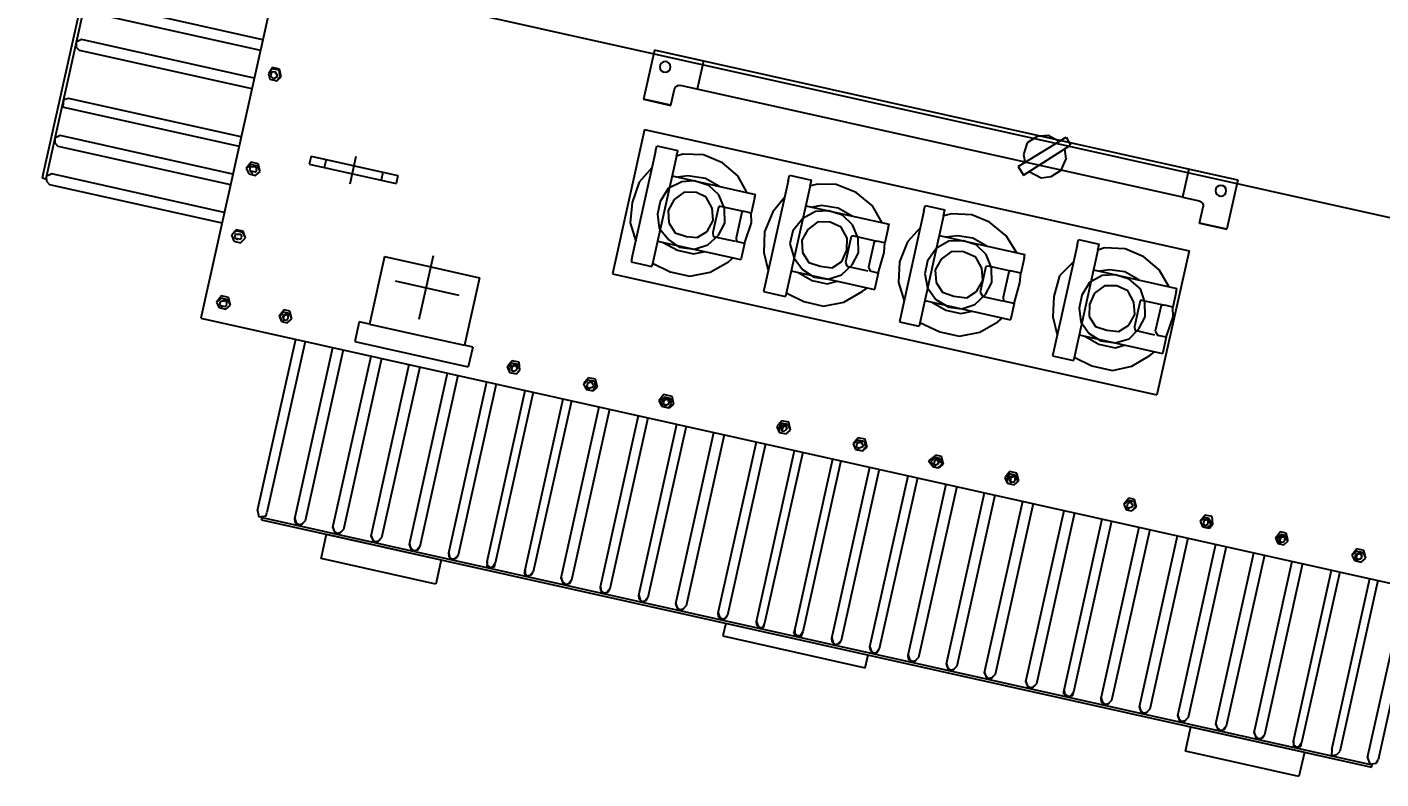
# Model space of a CAD drawing. Extents: x 5370511 to 5386565, y 1010429 to 1053793.
# Drawn here: x 5379987.298 to 5379988.658, y 1039797.157 to 1039797.911 of the extents above; entities that cross this region are included whole.
import ezdxf
from ezdxf import colors
from ezdxf.entities.mleader import LeaderData, LeaderLine
from ezdxf.math import Vec2, Vec3

# ---------------------------------------------------------------- set-up
doc = ezdxf.new("R2010")
doc.units = 0
doc.header["$PDMODE"] = 32
doc.header["$PDSIZE"] = 0.3
doc.layers.get('0').update_dxf_attribs({"linetype": 'CONTINUOUS'})
doc.layers.get('DEFPOINTS').update_dxf_attribs({"linetype": 'CONTINUOUS'})
doc.layers.add('ГП_сооружения', color=7, linetype='CONTINUOUS')
doc.layers.add('Эстакада ЭС', color=20, linetype='CONTINUOUS')
doc.layers.add('ЭС (тонкий)', color=7, linetype='CONTINUOUS', lineweight=25)
doc.styles.add('ГОСТ_НИПИ', font='gost_nipi.shx', dxfattribs={"oblique": 15})
doc.styles.add('ГОСТ_НИПИ_разм', font='gost_nipi.shx', dxfattribs={"width": 0.8, "oblique": 15, "height": 2.5})
doc.dimstyles.new('Лист М500', dxfattribs={"dimtxt": 2.5, "dimasz": 2.5, "dimexe": 2, "dimexo": 1, "dimgap": 1, "dimtad": 1, "dimdec": 1, "dimlfac": 0.5, "dimzin": 0, "dimdsep": 46, "dimtxsty": 'ГОСТ_НИПИ_разм', "dimblk": 'OBLIQUE', "dimcen": 0.09, "dimdle": 2, "dimaunit": 1, "dimadec": 0, "dimazin": 0, "dimtfac": 1, "dimtdec": 1, "dimtofl": 0, "dimtmove": 1, "dimatfit": 3, "dimldrblk": 'NONE', "dimfxl": 1, "dimtolj": 1, "dimtzin": 0, "dimarcsym": 0})

# ---------------------------------------------------------------- blocks, each defined once
blk = doc.blocks.new('A$C277B5DBA')
for p, q in [((0, 33.865), (0, -1.151)), ((-0.072, 10.954), (-0.072, 22.954)), ((-0.072, 22.954), (0.936, 22.954)), ((-0.072, 22.954), (0.936, 22.954)), ((-0.072, 22.954), (0.936, 22.954)), ((-0.072, 22.954), (0.936, 22.954)), ((-0.072, 22.954), (0.936, 22.954)), ((-0.072, 22.954), (0.936, 22.954)), ((-0.072, 21.946), (-0.072, 22.954)), ((-0.072, 22.954), (0.936, 22.954)), ((-0.072, 22.954), (0.936, 22.954)), ((-0.072, 22.954), (0.936, 22.954)), ((-0.072, 22.954), (0.936, 22.954)), ((-0.072, 22.954), (0.936, 22.954)), ((-0.072, 22.954), (0.936, 22.954)), ((0.936, 22.392), (0.936, 22.954)), ((0.938, 22.954), (0.938, 22.392)), ((0.936, 22.392), (0.604, 22.392)), ((0.504, 11.962), (0.504, 22.292)), ((-0.072, 21.946), (0.504, 21.946)), ((-0.072, 11.962), (0.504, 11.962)), ((0.504, 11.962), (0.504, 11.616)), ((0.936, 11.516), (0.604, 11.516)), ((0.936, 11.516), (0.936, 10.954)), ((0.938, 10.954), (0.938, 11.516)), ((-0.074, 10.954), (0.934, 10.954)), ((-0.074, 10.954), (0.934, 10.954)), ((-0.074, 10.954), (0.934, 10.954)), ((-0.074, 10.954), (0.934, 10.954)), ((-0.074, 10.954), (0.934, 10.954)), ((-0.074, 10.954), (0.934, 10.954)), ((-0.074, 10.954), (0.934, 10.954)), ((-0.074, 10.954), (0.934, 10.954)), ((-0.074, 10.954), (0.934, 10.954)), ((-0.074, 10.954), (0.934, 10.954)), ((-0.074, 10.954), (0.934, 10.954)), ((-0.074, 10.954), (0.934, 10.954))]:
    blk.add_line(p, q)
for points in [[(-5.106, 34.4), (5.106, 34.4)], [(-5.106, 34.329), (5.106, 34.329)], [(2.223, 34.233), (2.295, 34.329)], [(2.295, 34.329), (2.391, 34.305)], [(2.391, 34.305), (2.438, 34.233)], [(3.432, 34.233), (3.48, 34.329)], [(3.48, 34.329), (3.623, 34.305)], [(3.623, 34.305), (3.623, 34.233)], [(4.197, 34.233), (4.269, 34.329)], [(4.269, 34.329), (4.364, 34.305)], [(4.364, 34.305), (4.412, 34.233)], [(4.986, 34.233), (5.058, 34.329)], [(5.058, 34.329), (5.153, 34.305)], [(5.106, 34.4), (5.106, 34.329)], [(5.153, 34.305), (5.201, 34.233)], [(1.434, 30.681), (1.434, 34.233)], [(1.65, 34.233), (1.65, 30.681)], [(2.223, 30.681), (2.223, 34.233)], [(2.438, 34.233), (2.438, 30.681)], [(3.432, 30.681), (3.432, 34.233)], [(3.623, 34.233), (3.623, 30.681)], [(4.197, 30.681), (4.197, 34.233)], [(4.412, 34.233), (4.412, 30.681)], [(4.986, 30.681), (4.986, 34.233)], [(5.201, 34.233), (5.201, 30.681)], [(-7.161, 30.681), (7.161, 30.681)], [(7.161, 30.681), (7.161, 3.716)], [(1.936, 30.371), (2.08, 30.419)], [(1.936, 30.228), (1.936, 30.371)], [(2.08, 30.157), (1.936, 30.228)], [(1.96, 30.371), (2.08, 30.419)], [(1.96, 30.228), (1.96, 30.371)], [(2.08, 30.18), (1.96, 30.228)], [(2.008, 30.3), (2.032, 30.371)], [(2.008, 30.3), (2.032, 30.371)], [(2.08, 30.228), (2.008, 30.3)], [(2.08, 30.228), (2.008, 30.3)], [(2.032, 30.371), (2.104, 30.371)], [(2.032, 30.371), (2.104, 30.371)], [(2.08, 30.419), (2.175, 30.371)], [(2.08, 30.419), (2.175, 30.371)], [(2.152, 30.3), (2.08, 30.228)], [(2.175, 30.228), (2.08, 30.18)], [(2.175, 30.228), (2.08, 30.157)], [(2.104, 30.371), (2.152, 30.3)], [(2.104, 30.371), (2.152, 30.3)], [(2.175, 30.371), (2.175, 30.228)], [(2.175, 30.371), (2.175, 30.228)], [(3.886, 30.371), (4.03, 30.443)], [(3.886, 30.228), (3.886, 30.371)], [(4.03, 30.157), (3.886, 30.228)], [(3.934, 30.371), (4.03, 30.443)], [(3.934, 30.228), (3.934, 30.371)], [(4.03, 30.157), (3.934, 30.228)], [(3.958, 30.252), (3.982, 30.371)], [(3.958, 30.252), (3.982, 30.371)], [(4.03, 30.228), (3.958, 30.252)], [(4.03, 30.228), (3.958, 30.252)], [(3.982, 30.371), (4.054, 30.371)], [(3.982, 30.371), (4.054, 30.371)], [(4.03, 30.443), (4.125, 30.371)], [(4.03, 30.443), (4.125, 30.371)], [(4.054, 30.252), (4.03, 30.228)], [(4.125, 30.228), (4.03, 30.157)], [(4.125, 30.228), (4.03, 30.157)], [(4.054, 30.371), (4.054, 30.252)], [(4.054, 30.371), (4.102, 30.3)], [(4.125, 30.371), (4.125, 30.228)], [(4.125, 30.371), (4.125, 30.228)], [(5.273, 30.371), (5.392, 30.443)], [(5.273, 30.228), (5.273, 30.371)], [(5.392, 30.157), (5.273, 30.228)], [(5.297, 30.371), (5.392, 30.443)], [(5.297, 30.228), (5.297, 30.371)], [(5.392, 30.157), (5.297, 30.228)], [(5.345, 30.252), (5.369, 30.371)], [(5.345, 30.252), (5.369, 30.371)], [(5.392, 30.228), (5.345, 30.252)], [(5.392, 30.228), (5.345, 30.252)], [(5.369, 30.371), (5.44, 30.371)], [(5.369, 30.371), (5.44, 30.371)], [(5.392, 30.443), (5.512, 30.371)], [(5.392, 30.443), (5.512, 30.371)], [(5.44, 30.252), (5.392, 30.228)], [(5.512, 30.228), (5.392, 30.157)], [(5.512, 30.228), (5.392, 30.157)], [(5.44, 30.371), (5.44, 30.252)], [(5.44, 30.371), (5.464, 30.3)], [(5.512, 30.371), (5.512, 30.228)], [(5.512, 30.371), (5.512, 30.228)], [(6.636, 30.371), (6.779, 30.443)], [(6.636, 30.228), (6.636, 30.371)], [(6.779, 30.157), (6.636, 30.228)], [(6.683, 30.371), (6.779, 30.443)], [(6.683, 30.228), (6.683, 30.371)], [(6.683, 30.252), (6.755, 30.371)], [(6.779, 30.228), (6.683, 30.252)], [(6.779, 30.157), (6.683, 30.228)], [(6.707, 30.252), (6.755, 30.371)], [(6.779, 30.228), (6.707, 30.252)], [(6.755, 30.371), (6.827, 30.371)], [(6.755, 30.371), (6.827, 30.371)], [(6.779, 30.443), (6.875, 30.371)], [(6.779, 30.443), (6.875, 30.371)], [(6.827, 30.252), (6.779, 30.228)], [(6.875, 30.228), (6.779, 30.157)], [(6.875, 30.228), (6.779, 30.157)], [(6.827, 30.371), (6.827, 30.252)], [(6.827, 30.371), (6.851, 30.3)], [(6.875, 30.371), (6.875, 30.228)], [(6.875, 30.371), (6.875, 30.228)], [(3.504, 29.227), (3.504, 27.439)], [(3.504, 29.227), (3.671, 29.227)], [(3.671, 29.227), (3.671, 27.439)], [(6.636, 29.084), (6.779, 29.156)], [(6.683, 29.084), (6.779, 29.132)], [(6.779, 29.156), (6.875, 29.084)], [(6.779, 29.132), (6.875, 29.084)], [(3.504, 28.917), (3.671, 28.917)], [(6.636, 28.965), (6.636, 29.084)], [(6.779, 28.893), (6.636, 28.965)], [(6.683, 28.965), (6.683, 29.084)], [(6.683, 28.989), (6.755, 29.084)], [(6.779, 28.965), (6.683, 28.989)], [(6.779, 28.893), (6.683, 28.965)], [(6.707, 28.989), (6.755, 29.06)], [(6.779, 28.965), (6.707, 28.989)], [(6.755, 29.084), (6.827, 29.06)], [(6.755, 29.06), (6.827, 29.06)], [(6.827, 28.989), (6.779, 28.965)], [(6.875, 28.965), (6.779, 28.893)], [(6.875, 28.965), (6.779, 28.893)], [(6.827, 29.06), (6.827, 28.989)], [(6.827, 29.06), (6.851, 29.036)], [(6.875, 29.084), (6.875, 28.965)], [(6.875, 29.084), (6.875, 28.965)], [(10.681, 28.727), (7.161, 28.727)], [(10.681, 28.727), (10.8, 28.679)], [(10.8, 28.679), (10.752, 28.536)], [(10.8, 28.607), (10.8, 5.766)], [(10.848, 28.607), (10.8, 28.607)], [(10.848, 28.607), (10.848, 5.766)], [(3.313, 28.345), (3.886, 28.345)], [(7.161, 28.536), (10.681, 28.536)], [(10.752, 28.536), (10.681, 28.536)], [(3.504, 27.749), (3.671, 27.749)], [(10.681, 27.964), (7.161, 27.964)], [(7.161, 27.749), (10.681, 27.749)], [(10.681, 27.964), (10.8, 27.892)], [(10.752, 27.94), (10.681, 27.964)], [(10.681, 27.749), (10.8, 27.821)], [(10.752, 27.797), (10.681, 27.749)], [(10.8, 27.821), (10.752, 27.94)], [(10.8, 27.892), (10.752, 27.797)], [(6.54, 27.344), (6.54, 27.559)], [(6.54, 27.559), (6.946, 27.559)], [(6.946, 27.559), (6.946, 25.223)], [(3.504, 27.439), (3.671, 27.439)], [(5.153, 27.344), (6.54, 27.344)], [(5.153, 27.344), (5.153, 26.391)], [(6.54, 27.344), (6.54, 26.391)], [(10.848, 27.273), (10.848, 24.913)], [(11.35, 27.273), (10.848, 27.273)], [(11.35, 24.913), (11.35, 27.273)], [(5.584, 27.034), (5.584, 25.723)], [(10.681, 27.177), (7.161, 27.177)], [(7.161, 26.963), (10.681, 26.963)], [(10.681, 27.177), (10.8, 27.106)], [(10.752, 27.13), (10.681, 27.177)], [(10.681, 26.963), (10.8, 27.034)], [(10.752, 27.01), (10.681, 26.963)], [(10.8, 27.034), (10.752, 27.13)], [(10.8, 27.106), (10.752, 27.01)], [(6.229, 26.391), (4.914, 26.391)], [(5.153, 26.391), (5.153, 25.39)], [(6.54, 26.391), (6.54, 25.39)], [(10.681, 26.391), (7.161, 26.391)], [(10.681, 26.391), (10.8, 26.319)], [(10.752, 26.343), (10.681, 26.391)], [(7.161, 26.176), (10.681, 26.176)], [(10.681, 26.176), (10.8, 26.248)], [(10.752, 26.224), (10.681, 26.176)], [(10.8, 26.248), (10.752, 26.343)], [(10.8, 26.319), (10.752, 26.224)], [(10.681, 25.604), (7.161, 25.604)], [(10.681, 25.604), (10.8, 25.533)], [(10.752, 25.557), (10.681, 25.604)], [(5.153, 25.39), (6.54, 25.39)], [(6.54, 25.223), (6.54, 25.39)], [(7.161, 25.39), (10.681, 25.39)], [(10.681, 25.39), (10.8, 25.461)], [(10.752, 25.414), (10.681, 25.39)], [(10.8, 25.461), (10.752, 25.557)], [(10.8, 25.533), (10.752, 25.414)], [(6.54, 25.223), (6.946, 25.223)], [(10.681, 24.794), (7.161, 24.794)], [(10.681, 24.794), (10.8, 24.746)], [(10.752, 24.77), (10.681, 24.794)], [(10.8, 24.675), (10.752, 24.77)], [(10.848, 24.913), (11.35, 24.913)], [(7.161, 24.603), (10.681, 24.603)], [(10.681, 24.603), (10.8, 24.675)], [(10.752, 24.627), (10.681, 24.603)], [(10.8, 24.746), (10.752, 24.627)], [(6.636, 24.389), (6.779, 24.46)], [(6.636, 24.246), (6.636, 24.389)], [(6.779, 24.198), (6.636, 24.246)], [(6.683, 24.389), (6.779, 24.436)], [(6.683, 24.246), (6.683, 24.389)], [(6.683, 24.293), (6.755, 24.389)], [(6.779, 24.246), (6.683, 24.293)], [(6.779, 24.198), (6.683, 24.246)], [(6.707, 24.293), (6.755, 24.365)], [(6.779, 24.246), (6.707, 24.293)], [(6.755, 24.389), (6.827, 24.365)], [(6.755, 24.365), (6.827, 24.365)], [(6.779, 24.46), (6.875, 24.389)], [(6.779, 24.436), (6.875, 24.389)], [(6.827, 24.293), (6.779, 24.246)], [(6.875, 24.246), (6.779, 24.198)], [(6.875, 24.246), (6.779, 24.198)], [(6.827, 24.365), (6.827, 24.293)], [(6.827, 24.365), (6.851, 24.317)], [(6.875, 24.389), (6.875, 24.246)], [(6.875, 24.389), (6.875, 24.246)], [(10.681, 24.007), (7.161, 24.007)], [(10.681, 24.007), (10.8, 23.983)], [(10.752, 23.983), (10.681, 24.007)], [(10.8, 23.983), (10.752, 23.84)], [(10.8, 23.888), (10.752, 23.983)], [(7.161, 23.84), (10.681, 23.84)], [(10.681, 23.84), (10.8, 23.888)], [(10.752, 23.84), (10.681, 23.84)], [(10.681, 23.221), (7.161, 23.221)], [(10.681, 23.221), (10.8, 23.197)], [(10.752, 23.221), (10.681, 23.221)], [(10.681, 23.054), (10.8, 23.125)], [(10.8, 23.125), (10.752, 23.221)], [(10.8, 23.197), (10.752, 23.078)], [(6.636, 22.816), (6.779, 22.887)], [(6.683, 22.816), (6.779, 22.887)], [(6.779, 22.887), (6.875, 22.816)], [(6.779, 22.887), (6.875, 22.816)], [(7.161, 23.054), (10.681, 23.054)], [(10.752, 23.078), (10.681, 23.054)], [(1.528, 22.801), (4.492, 22.801)], [(1.528, 22.801), (1.528, 11.599)], [(2.245, 22.491), (2.58, 22.682)], [(2.58, 22.682), (3.01, 22.729)], [(3.01, 22.729), (3.416, 22.682)], [(3.416, 22.682), (3.751, 22.491)], [(4.492, 22.801), (4.492, 11.599)], [(6.636, 22.673), (6.636, 22.816)], [(6.779, 22.601), (6.636, 22.673)], [(6.683, 22.673), (6.683, 22.816)], [(6.683, 22.744), (6.755, 22.816)], [(6.779, 22.673), (6.683, 22.744)], [(6.779, 22.649), (6.683, 22.673)], [(6.707, 22.744), (6.755, 22.816)], [(6.779, 22.673), (6.707, 22.744)], [(6.755, 22.816), (6.827, 22.816)], [(6.755, 22.816), (6.827, 22.816)], [(6.827, 22.744), (6.779, 22.673)], [(6.875, 22.673), (6.779, 22.649)], [(6.875, 22.673), (6.779, 22.601)], [(6.827, 22.816), (6.827, 22.744)], [(6.827, 22.816), (6.851, 22.744)], [(6.875, 22.816), (6.875, 22.673)], [(6.875, 22.816), (6.875, 22.673)], [(1.91, 22.491), (1.791, 22.491)], [(1.791, 22.491), (1.791, 22.062)], [(1.91, 22.491), (4.062, 22.491)], [(4.062, 22.491), (4.181, 22.491)], [(4.181, 22.491), (4.181, 22.062)], [(10.681, 22.482), (7.161, 22.482)], [(10.681, 22.482), (10.8, 22.41)], [(10.752, 22.434), (10.681, 22.482)], [(10.681, 22.267), (10.8, 22.339)], [(10.8, 22.339), (10.752, 22.434)], [(10.8, 22.41), (10.752, 22.291)], [(1.91, 22.062), (1.791, 22.062)], [(1.839, 21.943), (1.91, 22.062)], [(1.91, 22.062), (4.062, 22.062)], [(2.317, 22.062), (2.317, 20.346)], [(2.389, 21.847), (2.58, 22.086)], [(2.58, 22.086), (2.867, 22.181)], [(2.867, 22.181), (3.13, 22.181)], [(3.13, 22.181), (3.393, 22.086)], [(3.393, 22.086), (3.584, 21.847)], [(3.656, 22.062), (3.656, 20.346)], [(4.062, 22.062), (4.181, 22.062)], [(4.11, 22.062), (4.205, 21.681)], [(7.161, 22.267), (10.681, 22.267)], [(10.752, 22.291), (10.681, 22.267)], [(1.767, 21.538), (1.839, 21.943)], [(2.245, 21.752), (2.317, 21.943)], [(2.317, 21.609), (2.389, 21.847)], [(2.58, 21.752), (2.771, 21.919)], [(2.771, 21.919), (3.01, 21.99)], [(3.01, 21.99), (3.249, 21.919)], [(3.249, 21.919), (3.416, 21.752)], [(3.584, 21.847), (3.679, 21.609)], [(3.656, 21.943), (3.751, 21.633)], [(1.839, 21.132), (1.767, 21.538)], [(2.221, 21.395), (2.245, 21.752)], [(2.341, 21.299), (2.317, 21.609)], [(2.532, 21.514), (2.58, 21.752)], [(2.58, 21.299), (2.532, 21.514)], [(3.416, 21.752), (3.44, 21.514)], [(3.44, 21.514), (3.416, 21.299)], [(3.679, 21.609), (3.656, 21.299)], [(3.751, 21.633), (3.751, 21.299)], [(4.205, 21.681), (4.205, 21.275)], [(10.681, 21.672), (7.161, 21.672)], [(10.681, 21.672), (10.8, 21.624)], [(10.752, 21.648), (10.681, 21.672)], [(10.681, 21.481), (10.8, 21.552)], [(10.752, 21.505), (10.681, 21.481)], [(10.8, 21.552), (10.752, 21.648)], [(10.8, 21.624), (10.752, 21.505)], [(2.317, 21.085), (2.221, 21.395)], [(2.484, 21.061), (2.341, 21.299)], [(2.771, 21.132), (2.58, 21.299)], [(3.416, 21.299), (3.249, 21.132)], [(3.656, 21.299), (3.512, 21.061)], [(3.751, 21.299), (3.656, 21.085)], [(4.205, 21.275), (4.038, 20.894)], [(6.636, 21.266), (6.779, 21.338)], [(6.636, 21.099), (6.636, 21.266)], [(6.683, 21.243), (6.779, 21.314)], [(6.683, 21.171), (6.755, 21.266)], [(6.683, 21.123), (6.683, 21.243)], [(6.707, 21.171), (6.755, 21.243)], [(6.755, 21.266), (6.827, 21.243)], [(6.755, 21.243), (6.827, 21.243)], [(6.779, 21.338), (6.875, 21.266)], [(6.779, 21.314), (6.875, 21.243)], [(6.827, 21.243), (6.827, 21.171)], [(6.827, 21.243), (6.851, 21.171)], [(6.875, 21.266), (6.875, 21.099)], [(6.875, 21.243), (6.875, 21.123)], [(7.161, 21.481), (10.681, 21.481)], [(2.03, 20.775), (1.839, 21.132)], [(2.723, 20.894), (2.484, 21.061)], [(2.699, 20.989), (2.723, 21.013)], [(2.699, 20.989), (2.699, 20.513)], [(2.723, 21.013), (3.249, 21.013)], [(3.01, 21.061), (2.771, 21.132)], [(3.249, 21.132), (3.01, 21.061)], [(3.249, 21.013), (3.321, 20.989)], [(3.512, 21.061), (3.273, 20.894)], [(3.321, 20.989), (3.321, 20.536)], [(6.779, 21.028), (6.636, 21.099)], [(6.779, 21.099), (6.683, 21.171)], [(6.779, 21.076), (6.683, 21.123)], [(6.779, 21.123), (6.707, 21.171)], [(6.827, 21.171), (6.779, 21.123)], [(6.875, 21.123), (6.779, 21.076)], [(6.875, 21.099), (6.779, 21.028)], [(2.317, 20.513), (2.03, 20.775)], [(3.01, 20.823), (2.723, 20.894)], [(3.273, 20.894), (3.01, 20.823)], [(4.038, 20.894), (3.751, 20.584)], [(10.681, 20.885), (7.161, 20.885)], [(7.161, 20.694), (10.681, 20.694)], [(10.681, 20.885), (10.8, 20.813)], [(10.752, 20.861), (10.681, 20.885)], [(10.681, 20.694), (10.8, 20.766)], [(10.752, 20.718), (10.681, 20.694)], [(10.8, 20.766), (10.752, 20.861)], [(10.8, 20.813), (10.752, 20.718)], [(2.699, 20.513), (2.723, 20.536)], [(2.699, 20.346), (2.699, 20.513)], [(2.723, 20.536), (3.249, 20.536)], [(3.249, 20.536), (3.321, 20.513)], [(3.321, 20.346), (3.321, 20.513)], [(3.751, 20.584), (3.656, 20.513)], [(2.389, 20.346), (2.317, 20.346)], [(2.389, 20.346), (2.699, 20.346)], [(2.891, 20.298), (2.699, 20.346)], [(3.321, 20.346), (2.891, 20.298)], [(3.321, 20.346), (3.632, 20.346)], [(3.632, 20.346), (3.656, 20.346)], [(2.245, 19.764), (2.58, 19.93)], [(2.58, 19.93), (3.01, 20.002)], [(3.01, 20.002), (3.416, 19.93)], [(3.416, 19.93), (3.751, 19.764)], [(10.681, 20.122), (7.161, 20.122)], [(7.161, 19.908), (10.681, 19.908)], [(10.681, 20.122), (10.8, 20.051)], [(10.752, 20.075), (10.681, 20.122)], [(10.681, 19.908), (10.8, 19.979)], [(10.752, 19.955), (10.681, 19.908)], [(10.8, 19.979), (10.752, 20.075)], [(10.8, 20.051), (10.752, 19.955)], [(1.91, 19.764), (1.791, 19.764)], [(1.791, 19.764), (1.791, 19.311)], [(1.91, 19.764), (4.062, 19.764)], [(4.062, 19.764), (4.181, 19.764)], [(4.181, 19.764), (4.181, 19.311)], [(1.91, 19.311), (1.791, 19.311)], [(1.839, 19.168), (1.91, 19.311)], [(1.91, 19.311), (4.062, 19.311)], [(2.317, 19.311), (2.317, 17.595)], [(2.389, 19.096), (2.58, 19.311)], [(2.58, 19.311), (2.867, 19.454)], [(2.867, 19.454), (3.13, 19.454)], [(3.13, 19.454), (3.393, 19.311)], [(3.393, 19.311), (3.584, 19.096)], [(3.656, 19.311), (3.656, 17.595)], [(4.062, 19.311), (4.181, 19.311)], [(4.11, 19.311), (4.205, 18.929)], [(1.767, 18.81), (1.839, 19.168)], [(2.245, 19.001), (2.317, 19.168)], [(2.317, 18.834), (2.389, 19.096)], [(2.58, 19.001), (2.771, 19.168)], [(2.771, 19.168), (3.01, 19.239)], [(3.01, 19.239), (3.249, 19.168)], [(3.249, 19.168), (3.416, 19.001)], [(3.584, 19.096), (3.679, 18.834)], [(3.656, 19.168), (3.751, 18.858)], [(10.681, 19.248), (7.161, 19.248)], [(7.161, 19.058), (10.681, 19.058)], [(10.681, 19.248), (10.8, 19.177)], [(10.752, 19.225), (10.681, 19.248)], [(10.681, 19.058), (10.8, 19.105)], [(10.752, 19.082), (10.681, 19.058)], [(10.8, 19.105), (10.752, 19.225)], [(10.8, 19.177), (10.752, 19.082)], [(10.848, 19.058), (11.111, 19.058)], [(11.111, 19.058), (11.111, 16.126)], [(1.839, 18.381), (1.767, 18.81)], [(2.221, 18.667), (2.245, 19.001)], [(2.341, 18.548), (2.317, 18.834)], [(2.532, 18.763), (2.58, 19.001)], [(3.416, 19.001), (3.44, 18.763)], [(3.679, 18.834), (3.656, 18.548)], [(3.751, 18.858), (3.751, 18.548)], [(4.205, 18.929), (4.205, 18.524)], [(6.636, 18.843), (6.779, 18.915)], [(6.636, 18.7), (6.636, 18.843)], [(6.683, 18.843), (6.779, 18.867)], [(6.683, 18.7), (6.683, 18.843)], [(6.683, 18.748), (6.755, 18.843)], [(6.707, 18.748), (6.755, 18.796)], [(6.755, 18.843), (6.827, 18.796)], [(6.755, 18.796), (6.827, 18.796)], [(6.779, 18.915), (6.875, 18.843)], [(6.779, 18.867), (6.875, 18.843)], [(6.827, 18.796), (6.827, 18.748)], [(6.827, 18.796), (6.851, 18.772)], [(6.875, 18.843), (6.875, 18.7)], [(6.875, 18.843), (6.875, 18.7)], [(2.317, 18.357), (2.221, 18.667)], [(2.484, 18.31), (2.341, 18.548)], [(2.58, 18.524), (2.532, 18.763)], [(2.771, 18.357), (2.58, 18.524)], [(3.416, 18.524), (3.249, 18.357)], [(3.44, 18.763), (3.416, 18.524)], [(3.656, 18.548), (3.512, 18.31)], [(3.751, 18.548), (3.656, 18.357)], [(4.205, 18.524), (4.038, 18.143)], [(6.779, 18.629), (6.636, 18.7)], [(6.779, 18.7), (6.683, 18.748)], [(6.779, 18.629), (6.683, 18.7)], [(6.779, 18.7), (6.707, 18.748)], [(6.827, 18.748), (6.779, 18.7)], [(6.875, 18.7), (6.779, 18.629)], [(6.875, 18.7), (6.779, 18.629)], [(2.03, 18), (1.839, 18.381)], [(2.723, 18.143), (2.484, 18.31)], [(2.699, 18.238), (2.723, 18.286)], [(2.699, 18.238), (2.699, 17.762)], [(2.723, 18.286), (3.249, 18.286)], [(3.01, 18.31), (2.771, 18.357)], [(3.249, 18.357), (3.01, 18.31)], [(3.249, 18.286), (3.321, 18.238)], [(3.512, 18.31), (3.273, 18.143)], [(3.321, 18.238), (3.321, 17.809)], [(10.681, 18.462), (7.161, 18.462)], [(7.161, 18.295), (10.681, 18.295)], [(10.681, 18.462), (10.8, 18.39)], [(10.752, 18.438), (10.681, 18.462)], [(10.681, 18.295), (10.8, 18.319)], [(10.752, 18.295), (10.681, 18.295)], [(10.8, 18.319), (10.752, 18.438)], [(10.8, 18.39), (10.752, 18.295)], [(2.317, 17.738), (2.03, 18)], [(3.01, 18.071), (2.723, 18.143)], [(3.273, 18.143), (3.01, 18.071)], [(4.038, 18.143), (3.751, 17.833)], [(2.699, 17.762), (2.723, 17.809)], [(2.699, 17.595), (2.699, 17.762)], [(2.723, 17.809), (3.249, 17.809)], [(3.249, 17.809), (3.321, 17.762)], [(3.321, 17.595), (3.321, 17.762)], [(3.751, 17.833), (3.656, 17.738)], [(2.389, 17.595), (2.317, 17.595)], [(2.389, 17.595), (2.699, 17.595)], [(2.891, 17.571), (2.699, 17.595)], [(3.321, 17.595), (2.891, 17.571)], [(3.321, 17.595), (3.632, 17.595)], [(3.632, 17.595), (3.656, 17.595)], [(10.681, 17.675), (7.161, 17.675)], [(7.161, 17.509), (10.681, 17.509)], [(10.681, 17.675), (10.8, 17.652)], [(10.752, 17.675), (10.681, 17.675)], [(10.752, 17.532), (10.681, 17.509)], [(10.681, 17.509), (10.8, 17.532)], [(10.8, 17.532), (10.752, 17.675)], [(10.8, 17.652), (10.752, 17.532)], [(2.245, 16.968), (2.58, 17.159)], [(2.58, 17.159), (3.01, 17.23)], [(3.01, 17.23), (3.416, 17.159)], [(3.416, 17.159), (3.751, 16.968)], [(6.636, 17.27), (6.779, 17.342)], [(6.636, 17.127), (6.636, 17.27)], [(6.683, 17.27), (6.779, 17.342)], [(6.683, 17.127), (6.683, 17.27)], [(6.683, 17.199), (6.755, 17.27)], [(6.779, 17.127), (6.683, 17.199)], [(6.707, 17.199), (6.755, 17.27)], [(6.779, 17.127), (6.707, 17.199)], [(6.755, 17.27), (6.827, 17.27)], [(6.755, 17.27), (6.827, 17.27)], [(6.779, 17.342), (6.875, 17.27)], [(6.779, 17.342), (6.875, 17.27)], [(6.827, 17.199), (6.779, 17.127)], [(6.827, 17.27), (6.827, 17.199)], [(6.827, 17.27), (6.851, 17.199)], [(6.875, 17.27), (6.875, 17.127)], [(6.875, 17.27), (6.875, 17.127)], [(1.91, 16.968), (1.791, 16.968)], [(1.791, 16.968), (1.791, 16.563)], [(1.91, 16.968), (4.062, 16.968)], [(4.062, 16.968), (4.181, 16.968)], [(4.181, 16.968), (4.181, 16.563)], [(6.779, 17.056), (6.636, 17.127)], [(6.779, 17.08), (6.683, 17.127)], [(6.875, 17.127), (6.779, 17.08)], [(6.875, 17.127), (6.779, 17.056)], [(10.681, 16.913), (7.161, 16.913)], [(10.681, 16.913), (10.8, 16.841)], [(10.752, 16.889), (10.681, 16.913)], [(10.8, 16.793), (10.752, 16.889)], [(2.58, 16.563), (2.867, 16.682)], [(2.867, 16.682), (3.13, 16.682)], [(3.13, 16.682), (3.393, 16.563)], [(7.161, 16.722), (10.681, 16.722)], [(10.681, 16.722), (10.8, 16.793)], [(10.752, 16.746), (10.681, 16.722)], [(10.8, 16.841), (10.752, 16.746)], [(1.767, 16.015), (1.839, 16.42)], [(1.91, 16.563), (1.791, 16.563)], [(1.839, 16.42), (1.91, 16.563)], [(1.91, 16.563), (4.062, 16.563)], [(2.245, 16.206), (2.317, 16.42)], [(2.317, 16.563), (2.317, 14.799)], [(2.317, 16.063), (2.389, 16.349)], [(2.389, 16.349), (2.58, 16.563)], [(2.58, 16.253), (2.771, 16.42)], [(2.771, 16.42), (3.01, 16.492)], [(3.01, 16.492), (3.249, 16.42)], [(3.249, 16.42), (3.416, 16.253)], [(3.393, 16.563), (3.584, 16.349)], [(3.584, 16.349), (3.679, 16.063)], [(3.656, 16.563), (3.656, 14.799)], [(3.656, 16.42), (3.751, 16.11)], [(4.062, 16.563), (4.181, 16.563)], [(4.11, 16.563), (4.205, 16.134)], [(2.221, 15.896), (2.245, 16.206)], [(2.341, 15.8), (2.317, 16.063)], [(2.532, 16.015), (2.58, 16.253)], [(3.416, 16.253), (3.44, 16.015)], [(3.679, 16.063), (3.656, 15.8)], [(3.751, 16.11), (3.751, 15.8)], [(4.205, 16.134), (4.205, 15.729)], [(10.681, 16.126), (7.161, 16.126)], [(10.681, 16.126), (10.8, 16.055)], [(10.752, 16.102), (10.681, 16.126)], [(10.8, 15.983), (10.752, 16.102)], [(10.8, 16.055), (10.752, 15.959)], [(11.111, 16.126), (10.848, 16.126)], [(1.839, 15.634), (1.767, 16.015)], [(2.317, 15.586), (2.221, 15.896)], [(2.484, 15.562), (2.341, 15.8)], [(2.58, 15.753), (2.532, 16.015)], [(3.44, 16.015), (3.416, 15.753)], [(3.656, 15.8), (3.512, 15.562)], [(3.751, 15.8), (3.656, 15.586)], [(6.636, 15.673), (6.779, 15.792)], [(6.779, 15.792), (6.875, 15.673)], [(7.161, 15.935), (10.681, 15.935)], [(10.681, 15.935), (10.8, 15.983)], [(10.752, 15.959), (10.681, 15.935)], [(2.03, 15.252), (1.839, 15.634)], [(2.723, 15.395), (2.484, 15.562)], [(2.771, 15.586), (2.58, 15.753)], [(2.699, 15.443), (2.723, 15.514)], [(2.723, 15.514), (3.249, 15.514)], [(3.01, 15.514), (2.771, 15.586)], [(3.249, 15.586), (3.01, 15.514)], [(3.416, 15.753), (3.249, 15.586)], [(3.249, 15.514), (3.321, 15.443)], [(3.512, 15.562), (3.273, 15.395)], [(4.205, 15.729), (4.038, 15.348)], [(6.636, 15.554), (6.636, 15.673)], [(6.779, 15.483), (6.636, 15.554)], [(6.683, 15.673), (6.779, 15.745)], [(6.683, 15.578), (6.683, 15.673)], [(6.683, 15.626), (6.755, 15.673)], [(6.779, 15.554), (6.683, 15.626)], [(6.779, 15.506), (6.683, 15.578)], [(6.707, 15.626), (6.755, 15.673)], [(6.779, 15.578), (6.707, 15.626)], [(6.755, 15.673), (6.827, 15.673)], [(6.755, 15.673), (6.827, 15.673)], [(6.779, 15.745), (6.875, 15.673)], [(6.827, 15.626), (6.779, 15.578)], [(6.875, 15.578), (6.779, 15.506)], [(6.875, 15.554), (6.779, 15.483)], [(6.827, 15.673), (6.827, 15.626)], [(6.827, 15.673), (6.851, 15.626)], [(6.875, 15.673), (6.875, 15.578)], [(6.875, 15.673), (6.875, 15.554)], [(0.622, 15.316), (-0.167, 14.505)], [(-0.048, 15.077), (0.12, 15.244)], [(0.12, 15.244), (0.359, 15.268)], [(0.359, 15.268), (0.526, 15.197)], [(0.622, 15.316), (0.765, 15.173)], [(2.317, 14.966), (2.03, 15.252)], [(2.699, 15.443), (2.699, 15.014)], [(3.01, 15.324), (2.723, 15.395)], [(3.273, 15.395), (3.01, 15.324)], [(3.321, 15.443), (3.321, 15.038)], [(4.038, 15.348), (3.751, 15.038)], [(10.681, 15.34), (7.161, 15.34)], [(10.681, 15.34), (10.8, 15.268)], [(10.752, 15.316), (10.681, 15.34)], [(10.8, 15.197), (10.752, 15.316)], [(10.8, 15.268), (10.752, 15.173)], [(-0.12, 14.863), (-0.048, 15.077)], [(0.765, 15.173), (-0.024, 14.386)], [(0.669, 15.077), (0.741, 14.815)], [(2.699, 15.014), (2.723, 15.038)], [(2.699, 14.799), (2.699, 15.014)], [(2.723, 15.038), (3.249, 15.038)], [(3.249, 15.038), (3.321, 15.014)], [(3.321, 14.799), (3.321, 15.014)], [(3.751, 15.038), (3.656, 14.966)], [(7.161, 15.125), (10.681, 15.125)], [(10.681, 15.125), (10.8, 15.197)], [(10.752, 15.173), (10.681, 15.125)], [(-0.048, 14.625), (-0.12, 14.863)], [(0.741, 14.815), (0.669, 14.625)], [(2.389, 14.799), (2.317, 14.799)], [(2.389, 14.799), (2.699, 14.799)], [(2.891, 14.776), (2.699, 14.799)], [(3.321, 14.799), (2.891, 14.776)], [(3.321, 14.799), (3.632, 14.799)], [(3.632, 14.799), (3.656, 14.799)], [(-0.167, 14.505), (-0.024, 14.386)], [(0.263, 14.41), (0.072, 14.482)], [(0.502, 14.458), (0.263, 14.41)], [(0.669, 14.625), (0.502, 14.458)], [(10.681, 14.553), (7.161, 14.553)], [(10.681, 14.553), (10.8, 14.482)], [(10.752, 14.505), (10.681, 14.553)], [(10.8, 14.41), (10.752, 14.505)], [(10.8, 14.482), (10.752, 14.386)], [(6.636, 14.148), (6.779, 14.219)], [(6.636, 14.005), (6.636, 14.148)], [(6.683, 14.148), (6.779, 14.172)], [(6.683, 14.005), (6.683, 14.148)], [(6.683, 14.029), (6.755, 14.148)], [(6.755, 14.148), (6.827, 14.1)], [(6.779, 14.219), (6.875, 14.148)], [(6.779, 14.172), (6.875, 14.148)], [(6.875, 14.148), (6.875, 14.005)], [(6.875, 14.148), (6.875, 14.005)], [(7.161, 14.339), (10.681, 14.339)], [(10.681, 14.339), (10.8, 14.41)], [(10.752, 14.386), (10.681, 14.339)], [(2.245, 13.816), (2.58, 14.03)], [(2.58, 14.03), (3.01, 14.054)], [(3.01, 14.054), (3.416, 13.983)], [(3.416, 13.983), (3.751, 13.816)], [(6.779, 13.933), (6.636, 14.005)], [(6.779, 13.957), (6.683, 14.029)], [(6.779, 13.933), (6.683, 14.005)], [(6.707, 14.029), (6.755, 14.1)], [(6.779, 14.005), (6.707, 14.029)], [(6.755, 14.1), (6.827, 14.1)], [(6.827, 14.029), (6.779, 14.005)], [(6.875, 14.005), (6.779, 13.933)], [(6.875, 14.005), (6.779, 13.933)], [(6.827, 14.1), (6.827, 14.029)], [(6.827, 14.1), (6.851, 14.076)], [(1.791, 13.816), (1.791, 13.387)], [(1.91, 13.816), (1.791, 13.816)], [(1.91, 13.816), (4.062, 13.816)], [(4.062, 13.816), (4.181, 13.816)], [(4.181, 13.816), (4.181, 13.387)], [(10.681, 13.766), (7.161, 13.766)], [(10.681, 13.766), (10.8, 13.695)], [(10.752, 13.719), (10.681, 13.766)], [(10.681, 13.552), (10.8, 13.623)], [(10.752, 13.6), (10.681, 13.552)], [(10.8, 13.623), (10.752, 13.719)], [(10.8, 13.695), (10.752, 13.6)], [(1.91, 13.387), (1.791, 13.387)], [(1.839, 13.268), (1.91, 13.387)], [(1.91, 13.387), (4.062, 13.387)], [(2.317, 13.387), (2.317, 11.671)], [(2.389, 13.196), (2.58, 13.411)], [(2.58, 13.411), (2.867, 13.506)], [(2.867, 13.506), (3.13, 13.506)], [(3.13, 13.506), (3.393, 13.411)], [(3.393, 13.411), (3.584, 13.196)], [(3.656, 13.387), (3.656, 11.671)], [(4.062, 13.387), (4.181, 13.387)], [(4.11, 13.387), (4.205, 13.006)], [(7.161, 13.552), (10.681, 13.552)], [(1.767, 12.863), (1.839, 13.268)], [(2.221, 12.767), (2.245, 13.077)], [(2.245, 13.077), (2.317, 13.268)], [(2.317, 12.934), (2.389, 13.196)], [(2.532, 12.863), (2.58, 13.101)], [(2.58, 13.101), (2.771, 13.268)], [(2.771, 13.268), (3.01, 13.315)], [(3.01, 13.315), (3.249, 13.268)], [(3.249, 13.268), (3.416, 13.101)], [(3.416, 13.101), (3.44, 12.863)], [(3.584, 13.196), (3.679, 12.934)], [(3.656, 13.268), (3.751, 12.958)], [(1.839, 12.457), (1.767, 12.863)], [(2.341, 12.648), (2.317, 12.934)], [(2.58, 12.624), (2.532, 12.863)], [(3.44, 12.863), (3.416, 12.624)], [(3.679, 12.934), (3.656, 12.648)], [(3.751, 12.958), (3.751, 12.624)], [(4.205, 13.006), (4.205, 12.577)], [(10.681, 12.916), (7.161, 12.916)], [(10.681, 12.916), (10.8, 12.845)], [(10.752, 12.869), (10.681, 12.916)], [(10.8, 12.773), (10.752, 12.869)], [(10.8, 12.845), (10.752, 12.75)], [(2.317, 12.457), (2.221, 12.767)], [(2.484, 12.386), (2.341, 12.648)], [(2.771, 12.457), (2.58, 12.624)], [(3.416, 12.624), (3.249, 12.457)], [(3.656, 12.648), (3.512, 12.386)], [(3.751, 12.624), (3.656, 12.457)], [(4.205, 12.577), (4.038, 12.219)], [(7.161, 12.702), (10.681, 12.702)], [(10.681, 12.702), (10.8, 12.773)], [(10.752, 12.75), (10.681, 12.702)], [(2.03, 12.1), (1.839, 12.457)], [(2.723, 12.243), (2.484, 12.386)], [(2.699, 12.314), (2.723, 12.338)], [(2.699, 12.314), (2.699, 11.838)], [(2.723, 12.338), (3.249, 12.338)], [(3.01, 12.171), (2.723, 12.243)], [(3.01, 12.386), (2.771, 12.457)], [(3.249, 12.457), (3.01, 12.386)], [(3.273, 12.243), (3.01, 12.171)], [(3.249, 12.338), (3.321, 12.314)], [(3.512, 12.386), (3.273, 12.243)], [(3.321, 12.314), (3.321, 11.909)], [(2.317, 11.838), (2.03, 12.1)], [(4.038, 12.219), (3.751, 11.909)], [(10.681, 12.13), (7.161, 12.13)], [(10.681, 12.13), (10.8, 12.082)], [(10.752, 12.13), (10.681, 12.13)], [(10.681, 11.939), (10.8, 11.987)], [(10.8, 11.987), (10.752, 12.13)], [(10.8, 12.082), (10.752, 11.939)], [(2.699, 11.838), (2.723, 11.909)], [(2.699, 11.671), (2.699, 11.838)], [(2.723, 11.909), (3.249, 11.909)], [(3.249, 11.909), (3.321, 11.838)], [(3.321, 11.671), (3.321, 11.838)], [(3.751, 11.909), (3.656, 11.838)], [(6.636, 11.701), (6.779, 11.772)], [(6.636, 11.582), (6.636, 11.701)], [(6.683, 11.701), (6.779, 11.772)], [(6.683, 11.582), (6.683, 11.701)], [(6.683, 11.653), (6.755, 11.701)], [(6.707, 11.653), (6.755, 11.701)], [(6.755, 11.701), (6.827, 11.701)], [(6.755, 11.701), (6.827, 11.701)], [(6.779, 11.772), (6.875, 11.701)], [(6.779, 11.772), (6.875, 11.701)], [(6.827, 11.701), (6.827, 11.653)], [(6.827, 11.701), (6.851, 11.653)], [(6.875, 11.701), (6.875, 11.582)], [(6.875, 11.701), (6.875, 11.582)], [(7.161, 11.939), (10.681, 11.939)], [(10.752, 11.939), (10.681, 11.939)], [(1.528, 11.599), (4.492, 11.599)], [(2.389, 11.671), (2.317, 11.671)], [(2.389, 11.671), (2.699, 11.671)], [(2.891, 11.623), (2.699, 11.671)], [(3.321, 11.671), (2.891, 11.623)], [(3.321, 11.671), (3.632, 11.671)], [(3.632, 11.671), (3.656, 11.671)], [(6.779, 11.51), (6.636, 11.582)], [(6.779, 11.582), (6.683, 11.653)], [(6.779, 11.534), (6.683, 11.582)], [(6.779, 11.582), (6.707, 11.653)], [(6.827, 11.653), (6.779, 11.582)], [(6.875, 11.582), (6.779, 11.534)], [(6.875, 11.582), (6.779, 11.51)], [(10.681, 11.367), (7.161, 11.367)], [(7.161, 11.153), (10.681, 11.153)], [(10.681, 11.367), (10.8, 11.296)], [(10.752, 11.343), (10.681, 11.367)], [(10.681, 11.153), (10.8, 11.224)], [(10.752, 11.2), (10.681, 11.153)], [(10.8, 11.224), (10.752, 11.343)], [(10.8, 11.296), (10.752, 11.2)], [(10.681, 10.581), (7.161, 10.581)], [(7.161, 10.366), (10.681, 10.366)], [(10.681, 10.581), (10.8, 10.509)], [(10.752, 10.533), (10.681, 10.581)], [(10.681, 10.366), (10.8, 10.438)], [(10.752, 10.414), (10.681, 10.366)], [(10.8, 10.438), (10.752, 10.533)], [(10.8, 10.509), (10.752, 10.414)], [(6.636, 10.128), (6.779, 10.199)], [(6.636, 9.985), (6.636, 10.128)], [(6.683, 10.128), (6.779, 10.199)], [(6.683, 10.033), (6.683, 10.128)], [(6.683, 10.056), (6.755, 10.128)], [(6.707, 10.056), (6.755, 10.128)], [(6.755, 10.128), (6.827, 10.128)], [(6.755, 10.128), (6.827, 10.128)], [(6.779, 10.199), (6.875, 10.128)], [(6.779, 10.199), (6.875, 10.128)], [(6.827, 10.128), (6.827, 10.056)], [(6.827, 10.128), (6.851, 10.056)], [(6.875, 10.128), (6.875, 10.033)], [(6.875, 10.128), (6.875, 9.985)], [(6.779, 9.937), (6.636, 9.985)], [(6.779, 9.985), (6.683, 10.056)], [(6.779, 9.961), (6.683, 10.033)], [(6.779, 10.033), (6.707, 10.056)], [(6.827, 10.056), (6.779, 10.033)], [(6.875, 10.033), (6.779, 9.961)], [(6.875, 9.985), (6.779, 9.937)], [(10.681, 9.794), (7.161, 9.794)], [(10.681, 9.794), (10.8, 9.723)], [(10.752, 9.747), (10.681, 9.794)], [(7.161, 9.58), (10.681, 9.58)], [(10.681, 9.58), (10.8, 9.651)], [(10.752, 9.627), (10.681, 9.58)], [(10.8, 9.651), (10.752, 9.747)], [(10.8, 9.723), (10.752, 9.627)], [(10.848, 9.484), (10.848, 7.149)], [(11.35, 9.484), (10.848, 9.484)], [(11.35, 7.149), (11.35, 9.484)], [(10.681, 9.008), (7.161, 9.008)], [(10.681, 9.008), (10.8, 8.936)], [(10.752, 8.96), (10.681, 9.008)], [(7.161, 8.793), (10.681, 8.793)], [(10.681, 8.793), (10.8, 8.865)], [(10.752, 8.817), (10.681, 8.793)], [(10.8, 8.865), (10.752, 8.96)], [(10.8, 8.936), (10.752, 8.817)], [(6.636, 8.579), (6.779, 8.65)], [(6.636, 8.459), (6.636, 8.579)], [(6.779, 8.388), (6.636, 8.459)], [(6.683, 8.555), (6.779, 8.626)], [(6.683, 8.483), (6.755, 8.579)], [(6.683, 8.459), (6.683, 8.555)], [(6.779, 8.412), (6.683, 8.483)], [(6.779, 8.388), (6.683, 8.459)], [(6.707, 8.483), (6.755, 8.555)], [(6.779, 8.459), (6.707, 8.483)], [(6.755, 8.579), (6.827, 8.555)], [(6.755, 8.555), (6.827, 8.555)], [(6.779, 8.65), (6.875, 8.579)], [(6.779, 8.626), (6.875, 8.555)], [(6.827, 8.483), (6.779, 8.459)], [(6.875, 8.459), (6.779, 8.388)], [(6.875, 8.459), (6.779, 8.388)], [(6.827, 8.555), (6.827, 8.483)], [(6.827, 8.555), (6.851, 8.507)], [(6.875, 8.579), (6.875, 8.459)], [(6.875, 8.555), (6.875, 8.459)], [(10.681, 8.221), (7.161, 8.221)], [(10.681, 8.221), (10.8, 8.15)], [(10.752, 8.173), (10.681, 8.221)], [(10.8, 8.078), (10.752, 8.173)], [(7.161, 8.007), (10.681, 8.007)], [(10.681, 8.007), (10.8, 8.078)], [(10.752, 8.03), (10.681, 8.007)], [(10.8, 8.15), (10.752, 8.03)], [(10.681, 7.411), (7.161, 7.411)], [(10.681, 7.411), (10.8, 7.387)], [(10.752, 7.387), (10.681, 7.411)], [(10.8, 7.387), (10.752, 7.244)], [(10.8, 7.292), (10.752, 7.387)], [(6.636, 7.006), (6.779, 7.077)], [(6.683, 7.006), (6.779, 7.077)], [(6.779, 7.077), (6.875, 7.006)], [(6.779, 7.077), (6.875, 7.006)], [(7.161, 7.244), (10.681, 7.244)], [(10.681, 7.244), (10.8, 7.292)], [(10.752, 7.244), (10.681, 7.244)], [(10.848, 7.149), (11.35, 7.149)], [(6.636, 6.863), (6.636, 7.006)], [(6.779, 6.791), (6.636, 6.863)], [(6.683, 6.863), (6.683, 7.006)], [(6.683, 6.91), (6.755, 7.006)], [(6.779, 6.863), (6.683, 6.91)], [(6.779, 6.791), (6.683, 6.863)], [(6.707, 6.91), (6.755, 6.982)], [(6.779, 6.863), (6.707, 6.91)], [(6.755, 7.006), (6.827, 7.006)], [(6.755, 6.982), (6.827, 6.982)], [(6.827, 6.91), (6.779, 6.863)], [(6.875, 6.863), (6.779, 6.791)], [(6.875, 6.863), (6.779, 6.791)], [(6.827, 7.006), (6.851, 6.934)], [(6.827, 6.982), (6.827, 6.91)], [(6.875, 7.006), (6.875, 6.863)], [(6.875, 7.006), (6.875, 6.863)], [(10.681, 6.624), (7.161, 6.624)], [(10.681, 6.624), (10.8, 6.6)], [(10.8, 6.6), (10.752, 6.505)], [(7.161, 6.457), (10.681, 6.457)], [(10.752, 6.505), (10.681, 6.457)], [(10.681, 5.885), (7.161, 5.885)], [(10.681, 5.885), (10.8, 5.814)], [(10.8, 5.814), (10.752, 5.695)], [(10.848, 5.766), (10.8, 5.766)], [(7.161, 5.671), (10.681, 5.671)], [(10.752, 5.695), (10.681, 5.671)]]:
    blk.add_lwpolyline(points)
for centre in [(0.21, 22.672), (0.21, 11.236)]:
    blk.add_circle(centre, 0.108)
for centre, start, end in [((0.604, 22.292), 90, 180), ((0.604, 11.616), 180, 270)]:
    blk.add_arc(centre, 0.1, start, end)
blk = doc.blocks.new('*U522')
blk.add_blockref('A$C277B5DBA', (0, 0))
blk = doc.blocks.new('*U83')
at = {"layer": 'ЭС (тонкий)', "color": 253, "transparency": 33554687, "xscale": -1, "rotation": 90}
blk.add_blockref('*U522', (259.352, -74.322), dxfattribs=at)
blk = doc.blocks.new('_Oblique')
at = {"color": 0, "linetype": 'ByBlock', "lineweight": -2}
blk.add_line((-0.5, -0.5), (0.5, 0.5), dxfattribs=at)
blk = doc.blocks.new('*D204')
at = {"layer": 'DEFPOINTS', "color": 0, "lineweight": 15, "transparency": 16777216}
for p in [(5379980.0779, 1039792.6812), (5379990.1555, 1039790.437), (5379989.286, 1039786.5326)]:
    blk.add_point(p, dxfattribs=at)
at = {"layer": 'Эстакада ЭС', "color": 0, "lineweight": -2, "transparency": 16777216}
for p, q in [((5379975.8858, 1039792.8336), (5379976.7618, 1039796.7669)), ((5379978.7737, 1039786.8247), (5379980.5127, 1039794.6334)), ((5379989.1794, 1039790.6543), (5379978.1258, 1039793.1159)), ((5379979.6432, 1039790.729), (5379975.8858, 1039792.8336)), ((5379988.3099, 1039786.75), (5379977.2563, 1039789.2116))]:
    blk.add_line(p, q, dxfattribs=at)
at = {"layer": 'Эстакада ЭС', "color": 0, "lineweight": -2, "transparency": 16777216, "xscale": 1.25, "yscale": 1.25, "zscale": 1.25}
for p, rotation in [((5379980.0779, 1039792.6812), 77.44524128354306), ((5379979.2084, 1039788.7768), 257.4452412835431)]:
    blk.add_blockref('_Oblique', p, dxfattribs=dict(at, rotation=rotation))
at = {"layer": 'Эстакада ЭС', "color": 0, "transparency": 16777216, "insert": (5379974.7377, 1039795.1535), "char_height": 2.5, "attachment_point": 5, "rotation": 77.4452, "style": 'ГОСТ_НИПИ_разм'}
blk.add_mtext('\\A1;{\\H0.5x;4.0}', dxfattribs=at)
blk = doc.blocks.new('_None')

msp = doc.modelspace()

# ---------------------------------------------------------------- block references
at = {"layer": 'ГП_сооружения', "color": 1, "lineweight": 15, "xscale": 0.05, "yscale": 0.05, "zscale": 0.05, "rotation": 347.4452412677718}
msp.add_blockref('*U83', (5379977.1981, 1039804.0813), dxfattribs=at)

# ---------------------------------------------------------------- next in the draw order: dimensions: what is measured, and where the dimension line sits
at = {"layer": 'Эстакада ЭС'}
dim = msp.add_linear_dim(base=(5379980.0779, 1039792.6812), p1=(5379989.286, 1039786.5326), p2=(5379990.1555, 1039790.437), angle=77.4452, text='{\\H0.5x;<>}', dimstyle='Лист М500', override={"dimasz": 1.25, "dimlfac": 1}, dxfattribs=at)
dim.commit()
dim.dimension.update_dxf_attribs({"geometry": '*D204', "text_midpoint": (5379974.5171, 1039794.1629)})

# ---------------------------------------------------------------- next in the draw order: leaders
ml = msp.add_multileader_mtext('Standard', dxfattribs=at)
ml.set_content('{\\Fgost_ful|c204;\\W0.8;2-х ярусная балка \\Pкабельной эстакады\\P\\fArial|b0|i0|c204|p34;\\Q0;□\\fMS Shell Dlg 2|b0|i0|c204|p0;\\Q15; \\Fgost_ful|c204;140х140х5}', color=256, style='ГОСТ_НИПИ')
ml.set_leader_properties()
ml.set_arrow_properties(name='NONE')
ml.build(insert=Vec2(0, 0))
ml.multileader.update_dxf_attribs({"text_left_attachment_type": 6, "text_right_attachment_type": 6, "dogleg_length": 0.36, "arrow_head_size": 2})
ctx = ml.context
ctx.base_point, ctx.char_height, ctx.arrow_head_size, ctx.landing_gap_size, ctx.plane_origin, ctx.plane_x_axis, ctx.plane_y_axis = Vec3(5379979.1411, 1039811.6706), 1.25, 2, 0.25, Vec3(5379922.2249, 1039773.3912), Vec3(0.976089, -0.217373), Vec3(0.217373, 0.976089)
ctx.left_attachment, ctx.right_attachment, ctx.text_align_type = 6, 6, 1
notes = []
notes.append((ctx, [(0, (1, 1, 0), (5379978.9654, 1039811.7097), (0.976089, -0.217373), 0.18, [(2, [(5379969.4969, 1039805.7963), (5379968.5878, 1039820.5538), (5379989.5731, 1039831.5698)], 0, [])])]))
ctx.mtext.insert, ctx.mtext.text_direction, ctx.mtext.rotation, ctx.mtext.alignment, ctx.mtext.flow_direction = Vec3(5379986.305, 1039811.6119), Vec3(0.976089, -0.217373), 6.064063, 2, 5
for ctx, leaders in notes:
    for number, flags, end, landing, length, lines in leaders:
        leader = LeaderData()
        leader.index, (leader.has_last_leader_line, leader.has_dogleg_vector, leader.attachment_direction) = number, flags
        leader.last_leader_point, leader.dogleg_vector, leader.dogleg_length = Vec3(end), Vec3(landing), length
        for number, points, colour, breaks in lines:
            line = LeaderLine()
            line.index, line.vertices, line.color, line.breaks = number, Vec3.list(points), colors.encode_raw_color(colour), breaks
            leader.lines.append(line)
        ctx.leaders.append(leader)

doc.saveas('drawing.dxf')
